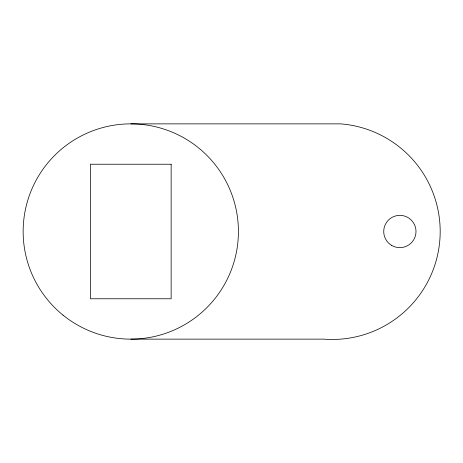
<?xml version="1.0" encoding="UTF-8"?>
<svg xmlns="http://www.w3.org/2000/svg" width="463" height="463" viewBox="0 0 463 463"><rect width="100%" height="100%" fill="white"/><g stroke="black" fill="none" stroke-linecap="round" stroke-linejoin="round"><path stroke-width="0.69" d="M130.78 123.87L340.687 123.87A107.966 107.966 0 0 1 439.85 239.973A107.966 107.966 0 0 1 323.747 339.13L130.78 339.13M171.142 164.232L90.418 164.232L90.418 298.768L171.142 298.768L171.142 164.232M63.049 315.147A107.63 107.63 0 0 0 237.091 248.336A107.63 107.63 0 0 0 92.212 131.017A107.63 107.63 0 0 0 63.049 315.147M391.791 245.483A16.147 16.147 0 0 0 416.005 231.5A16.147 16.147 0 0 0 391.791 217.517A16.147 16.147 0 0 0 391.791 245.483"/></g></svg>
